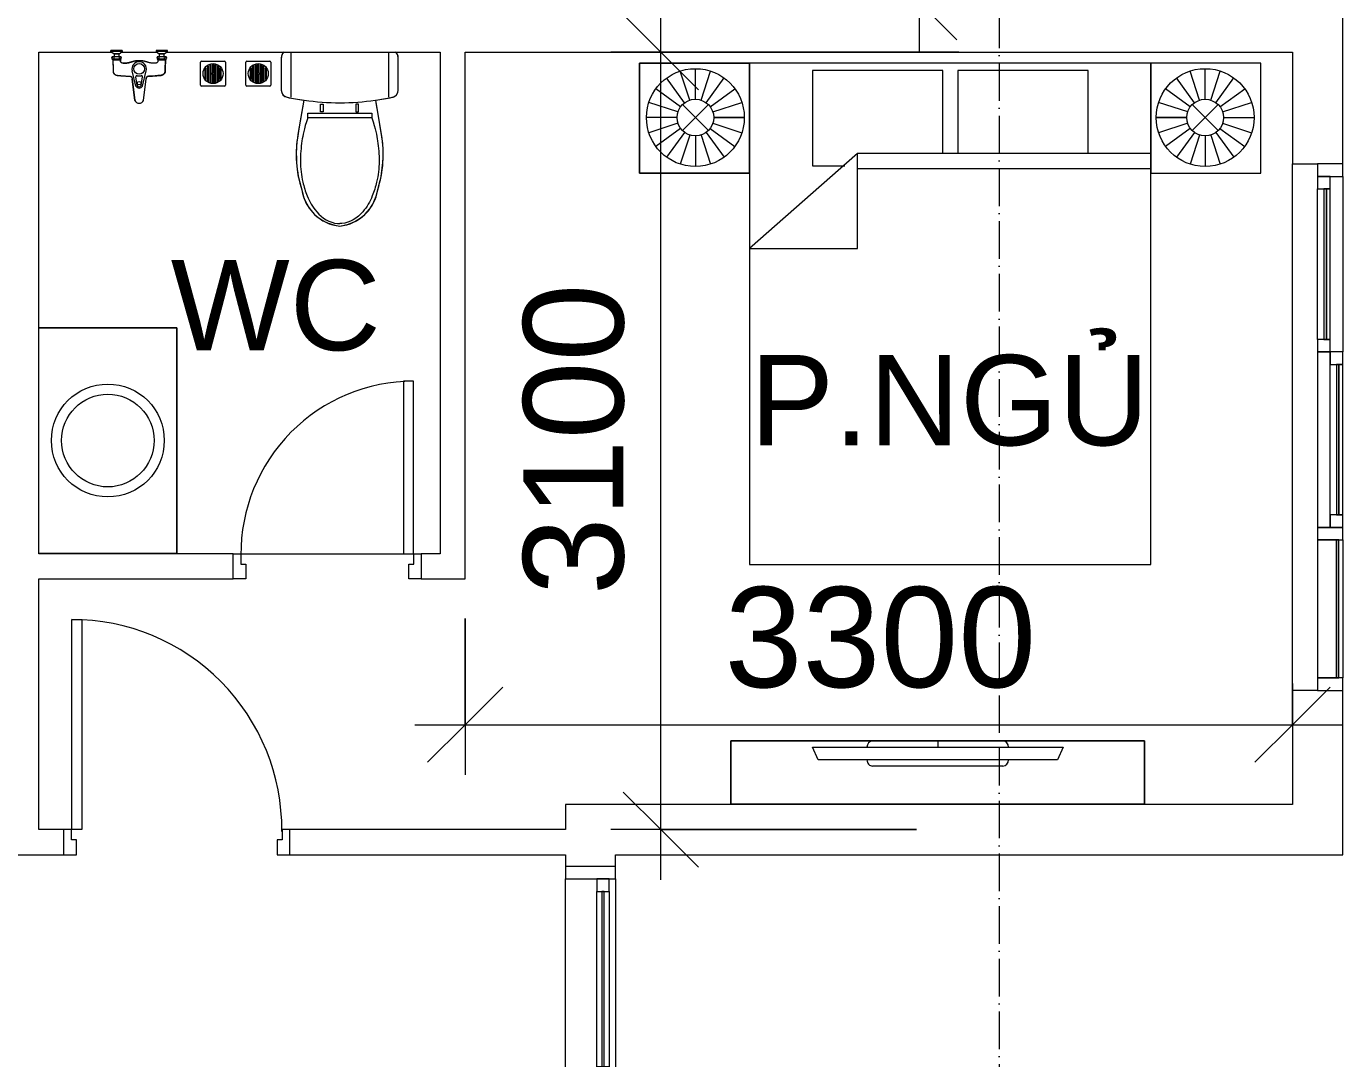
# Model space of a CAD drawing. Header units: millimetres. Extents: x -20144 to 122974, y -38328 to 48263.
# Drawn here: x 112621 to 117871, y 11686 to 15803 of the extents above; entities that cross this region are included whole.
import ezdxf

# ---------------------------------------------------------------- set-up
doc = ezdxf.new("R2010")
doc.units = ezdxf.units.MM
doc.linetypes.add('Grid Line', pattern=[4.2, 3, -0.6, 0, -0.6])
for name, color, linetype, lineweight in [('CHU', 181, 'Continuous', 5), ('CUA', 31, 'Continuous', 9), ('DIM', 1, 'Continuous', 5), ('DIM-200', 1, 'Continuous', 5), ('NET-CAT', 3, 'Continuous', 15), ('NET-THAY', 2, 'Continuous', 9), ('THIET BI', 44, 'Continuous', 5), ('THIET-BI', 44, 'Continuous', 5), ('TRUC', 225, 'Continuous', 5)]:
    doc.layers.add(name, color=color, linetype=linetype, lineweight=lineweight)
doc.styles.add('Arial_3', font='arial_0.ttf', dxfattribs={"height": 400})
doc.styles.add('Arial_4', font='arial_0.ttf', dxfattribs={"height": 360})
doc.dimstyles.new('Diagonal_-_2mm_Arial', dxfattribs={"dimscale": 304.8, "dimtxt": 408.10376, "dimasz": 0.984252, "dimexe": 0.656168, "dimexo": 4.593176, "dimgap": 0.098425, "dimtad": 1, "dimdec": 0, "dimzin": 0, "dimdsep": 46, "dimtxsty": 'Arial_3', "dimblk1": 'OBLIQUE', "dimblk2": 'OBLIQUE', "dimsah": 1, "dimcen": 0.09, "dimdle": 0.656168, "dimazin": 0, "dimtfac": 1, "dimtdec": 4, "dimtix": 1, "dimtmove": 0, "dimatfit": 3, "dimfxl": 0, "dimtvp": 1, "dimtolj": 1, "dimtzin": 0, "dimlwd": 9, "dimlwe": 9, "dimarcsym": 0})

# ---------------------------------------------------------------- blocks, each defined once
blk = doc.blocks.new('CUA PHONG NGU - Type 1-1365721-MẶT BẰNG TẦNG 23')
at = {"layer": 'CUA'}
for p, q in [((-317.5, 890.3), (-277.5, 890.3)), ((-317.5, 52.3), (-317.5, 890.3)), ((-277.5, 890.3), (-277.5, 52.3)), ((-277.5, 52.3), (-317.5, 52.3))]:
    blk.add_line(p, q, dxfattribs=at)
at = {"layer": 'CUA', "lineweight": 5}
for p, q in [((-318.5, 52.3), (-348.5, 52.3)), ((-318.5, 11.3), (-318.5, 52.3)), ((-298.5, 11.3), (-318.5, 11.3)), ((-298.5, -47.7), (-298.5, 11.3)), ((521.5, 11.3), (501.5, 11.3)), ((501.5, 11.3), (501.5, -47.7)), ((551.5, 52.3), (521.5, 52.3)), ((521.5, 52.3), (521.5, 11.3)), ((-348.5, -47.7), (-298.5, -47.7)), ((501.5, -47.7), (551.5, -47.7))]:
    blk.add_line(p, q, dxfattribs=at)
blk.add_arc((-317.5, 52.3), 838, 359.5, 90, dxfattribs=at)
blk = doc.blocks.new('CUA WC - Type 1-1365100-MẶT BẰNG TẦNG 23')
at = {"layer": 'CUA', "lineweight": 5}
for p, q in [((-273.5, 47.7), (-223.5, 47.7)), ((-223.5, 47.7), (-223.5, -11.3)), ((426.5, 47.7), (476.5, 47.7)), ((426.5, -11.3), (426.5, 47.7)), ((-243.5, -52.3), (-273.5, -52.3)), ((-243.5, -11.3), (-243.5, -52.3)), ((-223.5, -11.3), (-243.5, -11.3)), ((446.5, -11.3), (426.5, -11.3)), ((446.5, -52.3), (446.5, -11.3)), ((476.5, -52.3), (446.5, -52.3))]:
    blk.add_line(p, q, dxfattribs=at)
at = {"layer": 'CUA'}
for p, q in [((-202.5, -52.3), (-242.5, -52.3)), ((-242.5, -52.3), (-242.5, -740.3)), ((-202.5, -740.3), (-202.5, -52.3)), ((-242.5, -740.3), (-202.5, -740.3))]:
    blk.add_line(p, q, dxfattribs=at)
at = {"layer": 'CUA', "lineweight": 5}
blk.add_arc((-242.5, -52.3), 688, 270, 0.5, dxfattribs=at)
blk = doc.blocks.new('X-PHONG NGU 2 - X-PHONG NGU 2_Recovery_-1759957-MẶT BẰNG TẦNG 23')
at = {"layer": 'CUA'}
for p, q in [((-1000, 0), (-1050, 0)), ((-1050, 0), (-1050, -100)), ((-450, 0), (-1000, 0)), ((-1000, 0), (-1000, -75)), ((-1000, -100), (-1000, 0)), ((-450, -75), (-450, 0)), ((-400, 0), (-450, 0)), ((-450, 0), (-450, -100)), ((300, 0), (-400, 0)), ((-400, 0), (-400, -50)), ((-400, -100), (-400, 0)), ((300, -50), (300, 0)), ((350, 0), (300, 0)), ((300, 0), (300, -50)), ((350, -50), (350, 0)), ((350, 0), (950, 0)), ((1000, 0), (950, 0)), ((950, 0), (950, -50)), ((1050, 0), (1000, 0)), ((1000, 0), (1000, -100)), ((1000, -50), (1000, 0)), ((1050, -100), (1050, 0)), ((-400, -50), (300, -50)), ((-350, -50), (-400, -50)), ((-400, -50), (-400, -100)), ((-350, -100), (-350, -50)), ((300, -50), (250, -50)), ((250, -50), (250, -100)), ((300, -50), (350, -50)), ((300, -100), (300, -50)), ((950, -25), (350, -25)), ((350, -25), (350, -35)), ((350, -35), (950, -35)), ((950, -35), (350, -35)), ((350, -35), (350, -50)), ((350, -50), (950, -50)), ((950, -35), (950, -25)), ((950, -50), (950, -35)), ((950, -50), (1000, -50)), ((-1050, -100), (-1000, -100)), ((-450, -75), (-1000, -75)), ((-1000, -75), (-1000, -85)), ((-1000, -75), (-450, -75)), ((-1000, -85), (-450, -85)), ((-450, -100), (-1000, -100)), ((-450, -85), (-450, -75)), ((-450, -100), (-400, -100)), ((-400, -100), (-350, -100)), ((250, -75), (-350, -75)), ((-350, -75), (-350, -85)), ((-350, -85), (250, -85)), ((250, -85), (-350, -85)), ((-350, -85), (-350, -100)), ((-350, -100), (250, -100)), ((250, -85), (250, -75)), ((250, -100), (250, -85)), ((250, -100), (300, -100)), ((1000, -100), (300, -100)), ((1000, -100), (1050, -100))]:
    blk.add_line(p, q, dxfattribs=at)
blk = doc.blocks.new('X-XI2 - X-XI-V120-MẶT BẰNG TẦNG 23')
at = {"layer": 'THIET-BI'}
for p, q in [((-230.6, -16.8), (-233.2, -33.2)), ((-233.2, -29), (-233.2, -157.9)), ((-233.2, -29), (-233.2, -157.9)), ((-233.2, -33.2), (-233.2, -45)), ((-233.2, -45), (-233.2, -157.9)), ((-227.9, -12.2), (-230.6, -16.8)), ((-222.7, -6.8), (-227.9, -12.2)), ((-194.6, -6.8), (-194.6, -185.7)), ((194.6, -6.8), (194.6, -186.1)), ((227.7, -12), (224.8, -8.5)), ((231.6, -19.3), (227.7, -12)), ((233.2, -29), (231.6, -19.3)), ((233.2, -157.9), (233.2, -29)), ((233.2, -157.9), (233.2, -29)), ((233.2, -157.9), (233.2, -29)), ((-233.2, -157.9), (-232.9, -162.1)), ((-232.9, -162.1), (-231, -169.1)), ((-231, -169.1), (-228, -174.5)), ((-228, -174.5), (-224.2, -178.9)), ((-224.2, -178.9), (-216.9, -183.9)), ((-216.9, -183.9), (-209.4, -186.4)), ((-209.4, -186.4), (-202.4, -187.7)), ((-202.4, -187.7), (-192, -189.7)), ((-192, -189.7), (-184.2, -191.1)), ((-184.2, -191.1), (-168, -193.8)), ((-168, -193.8), (-149.9, -196.6)), ((-143.8, -197.5), (-166.7, -335.2)), ((-143.8, -197.5), (-166.7, -335.2)), ((-149.9, -196.6), (-143.8, -197.5)), ((-143.8, -197.5), (-147.8, -221.1)), ((143.8, -197.5), (212.9, -185.5)), ((166.7, -335.2), (143.8, -197.5)), ((166.7, -335.2), (143.8, -197.5)), ((146.9, -216.1), (143.8, -197.5)), ((212.9, -185.5), (220.8, -181.7)), ((220.8, -181.7), (226.5, -176.5)), ((226.5, -176.5), (231.9, -166.7)), ((231.9, -166.7), (233.2, -157.9)), ((-147.8, -221.1), (-155.3, -266.3)), ((-127.7, -249.9), (127.7, -249.9)), ((-127.7, -267.8), (-127.7, -249.9)), ((-76.6, -213.5), (-66.1, -213.5)), ((-76.6, -245), (-76.6, -213.5)), ((-66.1, -245), (-76.6, -245)), ((-66.1, -213.5), (-66.1, -245)), ((64, -213.5), (64, -245)), ((74.4, -213.5), (64, -213.5)), ((64, -245), (74.4, -245)), ((74.4, -245), (74.4, -213.5)), ((127.7, -249.9), (127.7, -267.8)), ((151.8, -245.3), (146.9, -216.1)), ((157.2, -277.8), (151.8, -245.3)), ((-161.5, -303.8), (-164.6, -322)), ((-157.7, -280.9), (-161.5, -303.8)), ((-155.3, -266.3), (-157.7, -280.9)), ((-8.6, -267.8), (-127.7, -267.8)), ((127.7, -267.8), (-8.6, -267.8)), ((161.7, -304.9), (157.2, -277.8)), ((166.7, -335.2), (161.7, -304.9)), ((-171, -365.1), (-172.5, -383)), ((-168.9, -349), (-171, -365.1)), ((-164.6, -322), (-168.9, -349)), ((171.6, -371), (166.7, -335.2)), ((-172.5, -383), (-173.5, -402.2)), ((-173.5, -402.2), (-173.1, -436.1)), ((173.2, -395.8), (171.6, -371)), ((173.5, -426.5), (173.2, -395.8)), ((-173.1, -436.1), (-172.5, -446.5)), ((-172.5, -446.5), (-169.6, -474.8)), ((165.2, -502.3), (172.5, -446.5)), ((172.5, -446.5), (173.5, -426.5)), ((-169.6, -474.8), (-166.5, -495.3)), ((-166.5, -495.3), (-161.1, -520.9)), ((-161.1, -520.9), (-151.4, -555.9)), ((155.1, -543.7), (161.7, -518.5)), ((161.7, -518.5), (165.2, -502.3)), ((-151.4, -555.9), (-143.5, -587)), ((145.5, -581), (151.4, -555.9)), ((151.4, -555.9), (155.1, -543.7)), ((-143.5, -587), (-131.8, -612.8)), ((-131.8, -612.8), (-121.7, -628.9)), ((-121.7, -628.9), (-100.2, -653.8)), ((114.1, -638.9), (131.6, -613.2)), ((131.6, -613.2), (145.5, -581)), ((-100.2, -653.8), (-87.5, -664.8)), ((-87.5, -664.8), (-69.9, -676.9)), ((-69.9, -676.9), (-49.6, -687.2)), ((34.6, -692.9), (60.8, -681.9)), ((60.8, -681.9), (86, -665.9)), ((86, -665.9), (100.2, -653.8)), ((100.2, -653.8), (114.1, -638.9)), ((-49.6, -687.2), (-19.9, -696.9)), ((-19.9, -696.9), (0, -700.2)), ((0, -700.2), (34.6, -692.9))]:
    blk.add_line(p, q, dxfattribs=at)
for centre, radius, start, end in [((-204.3, -29), 29, 126.2171, 180), ((-204.3, -29), 29, 135, 180), ((204.3, -29), 29, 0, 53.7829), ((204.3, -29), 29, 360, 45), ((-204.3, -157.9), 29, 180, 259.8599), ((-204.3, -157.9), 29, 180, 259.8599), ((18.1, 960), 1168.8, 258.7762, 262.0348), ((18.1, 960), 1168.8, 258.7762, 262.0348), ((18.1, 960), 1168.8, 262.1447, 269.1633), ((-16, 957.7), 1166.4, 270.8375, 277.7683), ((-18.1, 960), 1168.8, 277.9652, 281.2238), ((-18.1, 960), 1168.8, 277.9652, 281.2238), ((204.3, -157.9), 29, 280.1401, 360), ((204.3, -157.9), 29, 280.1401, 0), ((287.1, -414.4), 460.7, 170.0941, 197.8856), ((287.1, -414.4), 460.7, 170.0941, 197.8856), ((-287.1, -414.4), 460.7, 342.1144, 9.9059), ((-287.1, -414.4), 460.7, 342.1144, 9.9059), ((18.2, -529.6), 171.6, 188.8267, 263.9098), ((18.2, -529.6), 171.6, 188.8267, 263.9098), ((-18.2, -529.6), 171.6, 276.0902, 351.1733), ((-18.2, -529.6), 171.6, 276.0902, 351.1733)]:
    blk.add_arc(centre, radius, start, end, dxfattribs=at)
for points in [[(-127.7, -267.8), (-143.4, -315.6), (-152.2, -364.8), (-160.3, -442.2), (-151, -516.8), (-129.6, -585.3), (-93.5, -652), (-37.5, -689.3), (-2.9, -689.4), (0, -689.4)], [(127.7, -267.8), (143.4, -315.6), (152.2, -364.8), (160.3, -442.2), (151, -516.8), (129.6, -585.3), (93.5, -652), (37.5, -689.3), (2.9, -689.4), (0, -689.4)]]:
    blk.add_open_spline(points, degree=3, knots=[12.724379, 12.724379, 12.724379, 12.724379, 75.096459, 151.912755, 228.70098, 282.501534, 351.034079, 439.49288, 447.51098, 447.51098, 447.51098, 447.51098], dxfattribs=at)
blk = doc.blocks.new('X-LA - X-LA-1424922-MẶT BẰNG TẦNG 23')
at = {"layer": 'THIET-BI'}
for p, q in [((-450, 0), (-450, -550)), ((-450, -550), (-450, 0)), ((450, -550), (450, 0)), ((450, 0), (450, -550)), ((-450, -550), (450, -550)), ((450, -550), (-450, -550))]:
    blk.add_line(p, q, dxfattribs=at)
for radius in [225, 185]:
    blk.add_circle((0, -275), radius, dxfattribs=at)
blk = doc.blocks.new('X-SEN1 - X-SEN-1404906-MẶT BẰNG TẦNG 23')
at = {"layer": 'THIET-BI'}
for p, q in [((-67.5, 0), (-112.5, 0)), ((-112.5, 0), (-112.5, -3.8)), ((-112.5, 0), (-67.5, 0)), ((-112.5, -3.8), (-112.5, 0)), ((-67.5, -3.8), (-67.5, 0)), ((-67.5, 0), (-67.5, -3.8)), ((112.5, 0), (67.5, 0)), ((67.5, 0), (67.5, -3.8)), ((67.5, 0), (67.5, -3.8)), ((112.5, 0), (67.5, 0)), ((112.5, -3.8), (112.5, 0)), ((112.5, -3.8), (112.5, 0)), ((-112.5, -3.8), (-99.9, -12.6)), ((-67.5, -3.8), (-112.5, -3.8)), ((-112.5, -3.8), (-99.9, -12.6)), ((-99.9, -25.3), (-107.2, -25.3)), ((-72.8, -25.3), (-107.2, -25.3)), ((-107.2, -34.3), (-105.1, -34.3)), ((-107.2, -34.3), (-72.8, -34.3)), ((-105.1, -34.3), (-105.1, -37.2)), ((-105.1, -34.3), (-105.1, -37.2)), ((-74.9, -34.3), (-105.1, -34.3)), ((-105.1, -37.2), (-74.9, -37.2)), ((-99.9, -12.6), (-99.9, -25.3)), ((-99.9, -12.6), (-80.1, -12.6)), ((-80.1, -12.6), (-99.9, -12.6)), ((-99.9, -12.6), (-99.9, -25.3)), ((-80.1, -12.6), (-67.5, -3.8)), ((-80.1, -12.6), (-67.5, -3.8)), ((-80.1, -25.3), (-80.1, -12.6)), ((-80.1, -25.3), (-80.1, -12.6)), ((-72.8, -25.3), (-80.1, -25.3)), ((-74.9, -37.2), (-74.9, -34.3)), ((-74.9, -34.3), (-72.8, -34.3)), ((-74.9, -37.2), (-74.9, -34.3)), ((67.5, -3.8), (80.1, -12.6)), ((112.5, -3.8), (67.5, -3.8)), ((67.5, -3.8), (80.1, -12.6)), ((80.1, -25.3), (72.8, -25.3)), ((107.2, -25.3), (72.8, -25.3)), ((72.8, -34.3), (74.9, -34.3)), ((72.8, -34.3), (107.2, -34.3)), ((74.9, -34.3), (74.9, -37.2)), ((74.9, -34.3), (74.9, -37.2)), ((105.1, -34.3), (74.9, -34.3)), ((74.9, -37.2), (105.1, -37.2)), ((80.1, -12.6), (80.1, -25.3)), ((99.9, -12.6), (80.1, -12.6)), ((80.1, -12.6), (99.9, -12.6)), ((99.9, -12.6), (80.1, -12.6)), ((80.1, -12.6), (80.1, -25.3)), ((99.9, -12.6), (112.5, -3.8)), ((99.9, -12.6), (112.5, -3.8)), ((99.9, -25.3), (99.9, -12.6)), ((99.9, -25.3), (99.9, -12.6)), ((107.2, -25.3), (99.9, -25.3)), ((105.1, -37.2), (105.1, -34.3)), ((105.1, -34.3), (107.2, -34.3)), ((105.1, -37.2), (105.1, -34.3)), ((-12.9, -141.7), (-27.6, -80.8)), ((12.9, -141.7), (27.6, -80.8)), ((-27.3, -113.1), (-17.5, -199.2)), ((-17.5, -199.2), (-27.3, -113.1)), ((-7.7, -139.6), (-13.8, -105.5)), ((7.7, -139.6), (13.8, -105.5)), ((17.5, -199.2), (27.3, -113.1)), ((17.5, -199.2), (27.3, -113.1))]:
    blk.add_line(p, q, dxfattribs=at)
for centre, radius in [((0, -73.2), 21.5), ((0, -130.1), 7.2)]:
    blk.add_circle(centre, radius, dxfattribs=at)
for centre, radius, start, end in [((-102.9, -29.8), 6.9, 148.0246, 211.9754), ((-102.9, -29.8), 6.9, 148.0246, 211.9754), ((-107.2, -27.1), 1.8, 90, 148.0246), ((-107.2, -27.1), 1.8, 90, 148.0246), ((-107.2, -32.5), 1.8, 211.9754, 270), ((-107.2, -32.5), 1.8, 211.9754, 270), ((-112.5, -29.8), 6.9, 319.2845, 40.7155), ((-94.4, -29.8), 6.9, 139.2845, 220.7155), ((-85.4, -29.8), 6.9, 319.2845, 40.7155), ((-67.5, -29.8), 6.9, 139.2845, 220.7155), ((-72.8, -27.1), 1.8, 31.9754, 90), ((-72.8, -27.1), 1.8, 31.9754, 90), ((-72.8, -32.5), 1.8, 270, 328.0246), ((-72.8, -32.5), 1.8, 270, 328.0246), ((-77.1, -29.8), 6.9, 328.0246, 31.9754), ((-77.1, -29.8), 6.9, 328.0246, 31.9754), ((-0.4, -73.2), 28.3, 89.2517, 195.6693), ((0.4, -73.2), 28.3, 344.3307, 90.7483), ((77.1, -29.8), 6.9, 148.0246, 211.9754), ((77.1, -29.8), 6.9, 148.0246, 211.9754), ((72.8, -27.1), 1.8, 90, 148.0246), ((72.8, -27.1), 1.8, 90, 148.0246), ((72.8, -32.5), 1.8, 211.9754, 270), ((72.8, -32.5), 1.8, 211.9754, 270), ((67.5, -29.8), 6.9, 319.2845, 40.7155), ((85.6, -29.8), 6.9, 139.2845, 220.7155), ((94.6, -29.8), 6.9, 319.2845, 40.7155), ((112.5, -29.8), 6.9, 139.2845, 220.7155), ((107.2, -27.1), 1.8, 31.9754, 90), ((107.2, -27.1), 1.8, 31.9754, 90), ((107.2, -32.5), 1.8, 270, 328.0246), ((107.2, -32.5), 1.8, 270, 328.0246), ((102.9, -29.8), 6.9, 328.0246, 31.9754), ((102.9, -29.8), 6.9, 328.0246, 31.9754), ((-9.4, -104.7), 4.5, 74.0703, 190.1556), ((-0.4, -73.2), 28.3, 254.0703, 270.7483), ((0.4, -73.2), 28.3, 269.2517, 285.9297), ((9.4, -104.7), 4.5, 349.8444, 105.9297), ((0, -134.7), 14.7, 208.4144, 331.5856), ((0, -136.6), 8.24, 201.1294, 338.8706), ((0, -191), 19.3, 205.0481, 334.9519), ((0, -191), 19.3, 205.0481, 334.9519)]:
    blk.add_arc(centre, radius, start, end, dxfattribs=at)
for points, knots in [([(-105.1, -37.2), (-105.1, -39.1), (-104.9, -42.9), (-104.7, -48.5), (-104.5, -54.2), (-104.2, -61.7), (-103.9, -68.4), (-103.8, -73.6), (-103.7, -75.5), (-103.7, -76.7), (-103.6, -77.6), (-103.6, -78.6), (-103.6, -79.8), (-103.6, -81), (-103.5, -81.8), (-103.5, -82.3), (-103.5, -82.6), (-103.4, -83), (-103.4, -83.5), (-103.3, -84.3), (-103.2, -85.5), (-103.1, -86.6), (-102.8, -87.6), (-102.6, -88.2), (-102.3, -88.9), (-101.9, -89.7), (-101.3, -90.8), (-100.6, -91.7), (-100, -92.5), (-99, -93.6), (-97.8, -94.7), (-96.2, -95.8), (-95, -96.6), (-93.7, -97.2), (-92.4, -97.7), (-91.2, -98.1), (-90.3, -98.4), (-89.6, -98.5), (-88.9, -98.7), (-88, -98.8), (-86.8, -99), (-85.6, -99.1), (-84.7, -99.1), (-84, -99.2), (-83.3, -99.3), (-82.3, -99.4), (-81.2, -99.5), (-79.7, -99.6), (-77.9, -99.8), (-75.5, -100), (-72.8, -100.2), (-70, -100.5), (-66.3, -100.8), (-61.6, -101.2), (-56, -101.5), (-51.7, -101.8), (-48.8, -101.9), (-47.3, -101.9), (-46.1, -101.9), (-45.1, -102), (-44.4, -102), (-43.6, -102), (-42.6, -102), (-41.4, -102), (-40.1, -102), (-39.3, -102.1), (-38.8, -102.1), (-38.5, -102.2), (-38.1, -102.2), (-37.6, -102.3), (-36.8, -102.4), (-35.6, -102.6), (-34.3, -103), (-33.2, -103.5), (-32.5, -104), (-31.7, -104.6), (-30.5, -105.7), (-29, -107.6), (-27.9, -110.1), (-27.4, -112), (-27.3, -113.1)], [0, 0, 0, 0, 0.041667, 0.083333, 0.125, 0.166667, 0.25, 0.270833, 0.28125, 0.291667, 0.296875, 0.302083, 0.3125, 0.322917, 0.328125, 0.330729, 0.333333, 0.335938, 0.338542, 0.34375, 0.354167, 0.364583, 0.369792, 0.375, 0.380208, 0.385417, 0.395833, 0.40625, 0.411458, 0.416667, 0.4375, 0.447917, 0.458333, 0.46875, 0.479167, 0.489583, 0.494792, 0.5, 0.505208, 0.510417, 0.520833, 0.53125, 0.536458, 0.541667, 0.546875, 0.552083, 0.5625, 0.572917, 0.583333, 0.604167, 0.625, 0.645833, 0.666667, 0.708333, 0.75, 0.791667, 0.802083, 0.8125, 0.822917, 0.828125, 0.833333, 0.838542, 0.84375, 0.854167, 0.864583, 0.869792, 0.872396, 0.875, 0.877604, 0.880208, 0.885417, 0.895833, 0.90625, 0.916667, 0.921875, 0.927083, 0.9375, 0.958333, 0.979167, 1, 1, 1, 1]), ([(-105.1, -37.2), (-104.5, -52.3), (-103.9, -68.7), (-103.3, -87.5), (-99.6, -93.9), (-92.4, -98.5), (-72.6, -100.1), (-54, -102.2), (-33.9, -102), (-28.7, -107.4), (-27.8, -111), (-27.3, -113.1)], [0, 0, 0, 0, 45.441328, 49.333631, 56.110562, 66.562664, 73.682324, 114.966912, 125.570438, 129.900151, 136.284558, 136.284558, 136.284558, 136.284558]), ([(0, -41), (-2, -40.9), (-5.6, -40.9), (-10.3, -41.2), (-14.4, -41.6), (-18, -42.2), (-21.2, -42.9), (-24.2, -43.7), (-27.1, -44.6), (-30, -45.4), (-32.9, -46.3), (-35.8, -47.2), (-38.8, -47.9), (-41.8, -48.6), (-45.1, -49.2), (-48.4, -49.8), (-51.8, -50.2), (-54.8, -50.5), (-56.9, -50.7), (-58.1, -50.8), (-59, -50.9), (-59.9, -51), (-60.8, -51), (-61.7, -51), (-62.4, -51), (-63, -51), (-63.6, -51), (-64.4, -50.9), (-65.1, -50.8), (-65.7, -50.7), (-66.1, -50.6), (-66.5, -50.5), (-67.1, -50.4), (-68.1, -50.1), (-69.1, -49.6), (-70.1, -49), (-71.1, -48.3), (-72, -47.4), (-72.8, -46.6), (-73.3, -45.8), (-73.8, -45.1), (-74.1, -44.3), (-74.4, -43.5), (-74.6, -42.6), (-74.7, -41.9), (-74.8, -41.3), (-74.8, -40.9), (-74.9, -40.4), (-74.9, -39.8), (-74.9, -38.8), (-74.9, -37.9), (-74.9, -37.2)], [0, 0, 0, 0, 0.041667, 0.083333, 0.125, 0.166667, 0.208333, 0.25, 0.291667, 0.333333, 0.375, 0.416667, 0.458333, 0.5, 0.541667, 0.583333, 0.625, 0.666667, 0.6875, 0.697917, 0.708333, 0.71875, 0.729167, 0.739583, 0.75, 0.755208, 0.760417, 0.770833, 0.78125, 0.786458, 0.791667, 0.796875, 0.802083, 0.8125, 0.833333, 0.84375, 0.854167, 0.875, 0.885417, 0.895833, 0.90625, 0.916667, 0.927083, 0.9375, 0.947917, 0.953125, 0.958333, 0.963542, 0.96875, 0.979167, 1, 1, 1, 1]), ([(-74.9, -37.2), (-74.9, -39.9), (-75, -44.9), (-67.9, -51.6), (-55.3, -50.7), (-39.4, -48.7), (-24.4, -43.4), (-11.8, -40.7), (0, -41)], [0, 0, 0, 0, 8.475038, 15.961674, 29.255673, 47.963091, 70.422589, 93.837243, 93.837243, 93.837243, 93.837243]), ([(74.9, -37.2), (74.9, -37.9), (74.9, -38.8), (74.9, -39.8), (74.9, -40.4), (74.8, -40.9), (74.8, -41.3), (74.7, -41.9), (74.6, -42.6), (74.4, -43.3), (74.3, -43.9), (74.1, -44.4), (73.8, -45.1), (73.3, -45.8), (72.8, -46.6), (72, -47.4), (71.1, -48.3), (70.1, -49), (69.1, -49.6), (68.1, -50.1), (67.1, -50.4), (66.5, -50.5), (66.1, -50.6), (65.7, -50.7), (65.1, -50.8), (64.4, -50.9), (63.5, -51), (62.7, -51), (62.1, -51), (61.5, -51), (60.8, -51), (59.9, -51), (59, -50.9), (58.1, -50.8), (56.9, -50.7), (54.8, -50.5), (51.8, -50.2), (47.2, -49.6), (41.8, -48.7), (36.8, -47.4), (32.9, -46.3), (30, -45.4), (27.1, -44.6), (24.2, -43.7), (21.2, -42.9), (18, -42.2), (14.4, -41.6), (10.3, -41.2), (5.6, -40.9), (2, -40.9), (0, -41)], [0, 0, 0, 0, 0.020833, 0.03125, 0.036458, 0.041667, 0.046875, 0.052083, 0.0625, 0.072917, 0.078125, 0.083333, 0.09375, 0.104167, 0.114583, 0.125, 0.145833, 0.15625, 0.166667, 0.1875, 0.197917, 0.203125, 0.208333, 0.213542, 0.21875, 0.229167, 0.239583, 0.25, 0.255208, 0.260417, 0.270833, 0.28125, 0.291667, 0.302083, 0.3125, 0.333333, 0.375, 0.416667, 0.5, 0.583333, 0.625, 0.666667, 0.708333, 0.75, 0.791667, 0.833333, 0.875, 0.916667, 0.958333, 1, 1, 1, 1]), ([(74.9, -37.2), (74.9, -39.9), (75, -44.9), (67.9, -51.6), (55.3, -50.7), (39.4, -48.7), (24.4, -43.4), (11.8, -40.7), (0, -41)], [0, 0, 0, 0, 8.475038, 15.961674, 29.255673, 47.963091, 70.422589, 93.837243, 93.837243, 93.837243, 93.837243]), ([(27.3, -113.1), (27.4, -112), (27.9, -110.1), (29, -107.6), (30.5, -105.7), (31.7, -104.6), (32.5, -104), (33.2, -103.5), (34.3, -103), (35.6, -102.6), (36.8, -102.4), (37.6, -102.3), (38.1, -102.2), (38.5, -102.2), (38.8, -102.1), (39.3, -102.1), (40.1, -102), (41.4, -102), (42.6, -102), (43.6, -102), (44.4, -102), (45.1, -102), (46.1, -101.9), (47.3, -101.9), (48.8, -101.9), (51.7, -101.8), (57.9, -101.4), (65.3, -100.9), (72.8, -100.2), (76.9, -99.8), (79.7, -99.6), (81.2, -99.5), (82.3, -99.4), (83.3, -99.3), (84, -99.2), (84.7, -99.1), (85.6, -99.1), (86.8, -99), (88, -98.8), (88.9, -98.7), (89.6, -98.5), (90.3, -98.4), (91.2, -98.1), (92.4, -97.7), (93.7, -97.2), (95, -96.6), (96.2, -95.8), (97.8, -94.7), (99.2, -93.4), (100.4, -91.9), (101.3, -90.8), (101.9, -89.7), (102.3, -88.9), (102.6, -88.2), (102.8, -87.6), (103.1, -86.6), (103.2, -85.5), (103.3, -84.3), (103.4, -83.5), (103.4, -83), (103.5, -82.6), (103.5, -82.3), (103.5, -81.8), (103.6, -81), (103.6, -79.8), (103.6, -78.6), (103.6, -77.6), (103.7, -76.7), (103.7, -75.5), (103.8, -73.6), (103.9, -70.3), (104.1, -65.5), (104.5, -54.2), (104.8, -44.8), (105.1, -37.2)], [0, 0, 0, 0, 0.020833, 0.041667, 0.0625, 0.072917, 0.078125, 0.083333, 0.09375, 0.104167, 0.114583, 0.119792, 0.122396, 0.125, 0.127604, 0.130208, 0.135417, 0.145833, 0.15625, 0.161458, 0.166667, 0.171875, 0.177083, 0.1875, 0.197917, 0.208333, 0.25, 0.333333, 0.375, 0.416667, 0.427083, 0.4375, 0.447917, 0.453125, 0.458333, 0.463542, 0.46875, 0.479167, 0.489583, 0.494792, 0.5, 0.505208, 0.510417, 0.520833, 0.53125, 0.541667, 0.552083, 0.5625, 0.583333, 0.59375, 0.604167, 0.614583, 0.619792, 0.625, 0.630208, 0.635417, 0.645833, 0.65625, 0.661458, 0.664062, 0.666667, 0.669271, 0.671875, 0.677083, 0.6875, 0.697917, 0.703125, 0.708333, 0.71875, 0.729167, 0.75, 0.791667, 0.833333, 1, 1, 1, 1]), ([(105.1, -37.2), (104.5, -52.3), (103.9, -68.7), (103.3, -87.5), (99.6, -93.9), (92.4, -98.5), (72.6, -100.1), (54, -102.2), (33.9, -102), (28.7, -107.4), (27.8, -111), (27.3, -113.1)], [0, 0, 0, 0, 45.441328, 49.333631, 56.110562, 66.562664, 73.682324, 114.966912, 125.570438, 129.900151, 136.284558, 136.284558, 136.284558, 136.284558])]:
    blk.add_open_spline(points, degree=3, knots=knots, dxfattribs=at)
blk = doc.blocks.new('X-TV - X-TV-1732799-MẶT BẰNG TẦNG 23')
at = {"layer": 'THIET BI'}
for p, q in [((1649.9, 250), (0, 250)), ((0, 250), (0, 0)), ((0, 250), (1649.9, 250)), ((0, 0), (0, 250)), ((325, 225), (1325, 225)), ((347.5, 175), (325, 225)), ((565, 250), (1085, 250)), ((825, 250), (825, 225)), ((1325, 225), (1302.5, 175)), ((1649.9, 0), (1649.9, 250)), ((1649.9, 250), (1649.9, 0)), ((1302.5, 175), (347.5, 175)), ((1085, 150), (565, 150)), ((0, 0), (1649.9, 0))]:
    blk.add_line(p, q, dxfattribs=at)
for centre, start_param, end_param in [((565, 225), 0, 1.570796), ((1085, 225), 4.712389, 6.283185), ((565, 175), 1.570796, 3.141593), ((1085, 175), 3.141593, 4.712389)]:
    blk.add_ellipse(centre, major_axis=(0, 25), ratio=0.9, start_param=start_param, end_param=end_param, dxfattribs=at)
blk = doc.blocks.new('X-PHONG NGU 5 - X-PHONG NGU 900-1424748-MẶT BẰNG TẦNG 23')
at = {"layer": 'CUA'}
for p, q in [((-400, 100), (-450, 100)), ((-450, 100), (-450, -100)), ((-400, -100), (-400, 100)), ((-400, 100), (400, 100)), ((450, 100), (400, 100)), ((400, 100), (400, -100)), ((450, -100), (450, 100)), ((-350, -25), (-400, -25)), ((-400, -25), (-400, -75)), ((-350, -75), (-350, -25)), ((-350, -25), (350, -25)), ((350, -45), (-350, -45)), ((-350, -45), (-350, -55)), ((400, -25), (350, -25)), ((350, -25), (350, -75)), ((350, -55), (350, -45)), ((400, -75), (400, -25)), ((-450, -100), (-400, -100)), ((-400, -75), (-350, -75)), ((400, -100), (-400, -100)), ((-350, -55), (350, -55)), ((350, -75), (-350, -75)), ((350, -75), (400, -75)), ((400, -100), (450, -100))]:
    blk.add_line(p, q, dxfattribs=at)
blk = doc.blocks.new('X-GIUONG1 - X-GIUONG-1305651-MẶT BẰNG TẦNG 23')
at = {"layer": 'THIET BI'}
for p, q in [((-800, 0), (-1239, 0)), ((-1239, 0), (-1239, -439)), ((-1239, 0), (-800, 0)), ((-1239, -439), (-1239, 0)), ((-1039.2, -147.8), (-1076.9, -31.8)), ((-1016.6, -144.2), (-1016.6, -22.2)), ((-993.9, -147.8), (-956.3, -31.8)), ((-800, -439), (-800, 0)), ((800, 0), (-800, 0)), ((-800, 0), (-800, -2000)), ((800, 0), (-800, 0)), ((-800, 0), (-800, -439)), ((-800, 0), (-800, -2000)), ((-550, -30), (-550, -410)), ((-30, -30), (-550, -30)), ((-30, -360), (-30, -30)), ((30, -30), (30, -360)), ((550, -30), (30, -30)), ((550, -360), (550, -30)), ((1239, 0), (800, 0)), ((800, 0), (800, -439)), ((800, -2000), (800, 0)), ((1239, 0), (800, 0)), ((800, 0), (800, -439)), ((800, -2000), (800, 0)), ((993.9, -147.8), (956.3, -31.8)), ((1016.6, -144.2), (1016.6, -22.2)), ((1039.2, -147.8), (1076.9, -31.8)), ((1239, -439), (1239, 0)), ((1239, -439), (1239, 0)), ((-1075.8, -174.4), (-1174.4, -102.7)), ((-1059.6, -158.2), (-1131.2, -59.5)), ((-973.5, -158.2), (-901.9, -59.5)), ((-957.4, -174.4), (-858.7, -102.7)), ((957.4, -174.4), (858.7, -102.7)), ((973.5, -158.2), (901.9, -59.5)), ((1059.6, -158.2), (1131.2, -59.5)), ((1075.8, -174.4), (1174.4, -102.7)), ((-1086.1, -194.8), (-1202.1, -157.1)), ((-947, -194.8), (-831, -157.1)), ((947, -194.8), (831, -157.1)), ((1086.1, -194.8), (1202.1, -157.1)), ((-1068.3, -269.1), (-964.8, -165.6)), ((-1068.3, -165.6), (-964.8, -269.1)), ((1068.3, -269.1), (964.8, -165.6)), ((1068.3, -165.6), (964.8, -269.1)), ((-1089.7, -217.4), (-1211.7, -217.4)), ((-1086.1, -240), (-1202.1, -277.7)), ((-1075.8, -260.4), (-1174.4, -332.1)), ((-957.4, -260.4), (-858.7, -332.1)), ((-947, -240), (-831, -277.7)), ((-943.4, -217.4), (-821.4, -217.4)), ((-821.4, -217.4), (-943.4, -217.4)), ((943.4, -217.4), (821.4, -217.4)), ((821.4, -217.4), (943.4, -217.4)), ((947, -240), (831, -277.7)), ((957.4, -260.4), (858.7, -332.1)), ((1075.8, -260.4), (1174.4, -332.1)), ((1086.1, -240), (1202.1, -277.7)), ((1089.7, -217.4), (1211.7, -217.4)), ((-1059.6, -276.6), (-1131.2, -375.2)), ((-1039.2, -287), (-1076.9, -402.9)), ((-1016.6, -290.5), (-1016.6, -412.5)), ((-993.9, -287), (-956.3, -402.9)), ((-973.5, -276.6), (-901.9, -375.2)), ((973.5, -276.6), (901.9, -375.2)), ((993.9, -287), (956.3, -402.9)), ((1016.6, -290.5), (1016.6, -412.5)), ((1039.2, -287), (1076.9, -402.9)), ((1059.6, -276.6), (1131.2, -375.2)), ((-370, -360), (-800, -740)), ((-370, -740), (-370, -360)), ((800, -360), (-370, -360)), ((-550, -410), (-420, -410)), ((-1239, -439), (-800, -439)), ((-800, -439), (-1239, -439)), ((-370, -420), (800, -420)), ((800, -439), (1239, -439)), ((800, -439), (1239, -439)), ((-800, -740), (-370, -740)), ((-800, -2000), (800, -2000)), ((-800, -2000), (800, -2000))]:
    blk.add_line(p, q, dxfattribs=at)
for centre, radius in [((-1016.6, -217.4), 195.1), ((1016.6, -217.4), 195.1), ((-1016.6, -217.4), 73.2), ((1016.6, -217.4), 73.2)]:
    blk.add_circle(centre, radius, dxfattribs=at)
blk = doc.blocks.new('X-PHEU - X-PHEU-1231512-MẶT BẰNG TẦNG 23')
at = {"layer": 'THIET-BI'}
for p, q in [((25, 29), (25, 121)), ((29, 125), (121, 125)), ((57.5, 43.5), (57.5, 106.5)), ((62.5, 108.8), (62.5, 41.2)), ((67.5, 39.8), (67.5, 110.2)), ((72.5, 110.9), (72.5, 78.1)), ((77.5, 78.1), (77.5, 110.9)), ((82.5, 110.2), (82.5, 39.8)), ((87.5, 41.2), (87.5, 108.8)), ((92.5, 106.5), (92.5, 43.5)), ((125, 121), (125, 29)), ((42.5, 90.5), (42.5, 59.5)), ((47.5, 51.8), (47.5, 98.2)), ((52.5, 103.1), (52.5, 46.9)), ((72.5, 71.9), (72.5, 39.1)), ((77.5, 39.1), (77.5, 71.9)), ((97.5, 46.9), (97.5, 103.1)), ((102.5, 98.2), (102.5, 51.8)), ((107.5, 59.5), (107.5, 90.5)), ((121, 25), (29, 25))]:
    blk.add_line(p, q, dxfattribs=at)
blk.add_circle((75, 75), 40, dxfattribs=at)
for centre, radius, start, end in [((29, 121), 4, 90, 180), ((75, 75), 36, 119.0853, 128.6822), ((75, 75), 36, 102.0247, 110.3175), ((75, 75), 36, 90, 93.9821), ((75, 75), 36, 86.0179, 90), ((75, 75), 36, 69.6825, 77.9753), ((75, 75), 36, 51.3178, 60.9147), ((121, 121), 4, 0, 90), ((75, 75), 36, 139.8082, 154.5256), ((75, 75), 36, 205.4744, 220.1918), ((75, 75), 4, 128.6822, 231.3178), ((75, 75), 4, 308.6822, 51.3178), ((75, 75), 36, 25.4744, 40.1918), ((75, 75), 36, 319.8082, 334.5256), ((29, 29), 4, 180, 270), ((75, 75), 36, 231.3178, 240.9147), ((75, 75), 36, 249.6825, 257.9753), ((75, 75), 36, 266.0179, 270), ((75, 75), 36, 270, 273.9821), ((75, 75), 36, 282.0247, 290.3175), ((75, 75), 36, 299.0853, 308.6822), ((121, 29), 4, 270, 360)]:
    blk.add_arc(centre, radius, start, end, dxfattribs=at)
blk = doc.blocks.new('_Oblique')
at = {"color": 0, "linetype": 'ByBlock', "lineweight": -2}
blk.add_line((-0.5, -0.5), (0.5, 0.5), dxfattribs=at)
blk = doc.blocks.new('DIMBLOCK128-MẶT BẰNG TẦNG 23')
at = {"layer": 'Defpoints', "color": 0, "transparency": 16777216}
for p in [(116183.3, 18949.9), (116370.8, 18949.9), (116370.7, 15899.9)]:
    blk.add_point(p, dxfattribs=at)
at = {"layer": 'DIM', "color": 0, "lineweight": 9, "transparency": 16777216}
for p, q in [((116183.3, 15699.9), (116183.3, 19149.9)), ((114970.8, 18949.9), (115983.3, 18949.9)), ((114970.7, 15899.9), (115983.3, 15899.9))]:
    blk.add_line(p, q, dxfattribs=at)
at = {"layer": 'DIM', "color": 0, "lineweight": 9, "transparency": 16777216, "xscale": 300, "yscale": 300, "zscale": 300}
for p, rotation in [((116183.3, 18949.9), 90), ((116183.3, 15899.9), 270)]:
    blk.add_blockref('_Oblique', p, dxfattribs=dict(at, rotation=rotation))
at = {"layer": 'DIM', "color": 0, "lineweight": 9, "transparency": 16777216, "insert": (115948.9, 17424.9), "char_height": 400, "width": 1476.708, "attachment_point": 5, "rotation": 90, "style": 'Arial_3'}
blk.add_mtext('\\A1;3050', dxfattribs=at)
blk = doc.blocks.new('DIMBLOCK129-MẶT BẰNG TẦNG 23')
at = {"layer": 'DIM-200', "lineweight": 9, "transparency": 16777216}
for p, q in [((114371.5, 13441.2), (114371.5, 12818.4)), ((114371.5, 13018.4), (114371.5, 13441.2)), ((117671.5, 13183), (117671.5, 12818.4)), ((117671.5, 13018.4), (117671.5, 13183)), ((114371.5, 13018.4), (114521.5, 13168.4)), ((117671.5, 13018.4), (117821.5, 13168.4)), ((114171.5, 13018.4), (117871.5, 13018.4)), ((114371.5, 13018.4), (114221.5, 12868.4)), ((117671.5, 13018.4), (117521.5, 12868.4))]:
    blk.add_line(p, q, dxfattribs=at)
at = {"layer": 'DIM-200', "color": 0, "lineweight": 9, "transparency": 16777216, "insert": (115406.2, 13567.7), "char_height": 400, "width": 1476.708, "attachment_point": 1, "line_spacing_factor": 0.941778, "style": 'Arial_3'}
blk.add_mtext('3300', dxfattribs=at)
blk = doc.blocks.new('DIMBLOCK130-MẶT BẰNG TẦNG 23')
at = {"layer": 'DIM-200', "lineweight": 9, "transparency": 16777216}
for p, q in [((115152.4, 12399.9), (115152.4, 15899.9)), ((115152.4, 15699.9), (115002.4, 15849.9)), ((116340.2, 15699.9), (114952.4, 15699.9)), ((115152.4, 15699.9), (115302.4, 15549.9)), ((115152.4, 15699.9), (116340.2, 15699.9)), ((115152.4, 12599.9), (115002.4, 12749.9)), ((116171.5, 12599.9), (114952.4, 12599.9)), ((115152.4, 12599.9), (115302.4, 12449.9)), ((115152.4, 12599.9), (116171.5, 12599.9))]:
    blk.add_line(p, q, dxfattribs=at)
at = {"layer": 'DIM-200', "color": 0, "lineweight": 9, "transparency": 16777216, "insert": (114603.1, 13534.6), "char_height": 400, "width": 1476.708, "attachment_point": 1, "rotation": 90, "line_spacing_factor": 0.941778, "style": 'Arial_3'}
blk.add_mtext('3100', dxfattribs=at)

msp = doc.modelspace()

# ---------------------------------------------------------------- linework, layer by layer
at = {"layer": 'NET-CAT'}
for p, q in [((117871.5, 15255.1), (117871.5, 16399.9)), ((112671.5, 13699.9), (112671.5, 15699.9)), ((112671.5, 15699.9), (112963.4, 15699.9)), ((112999.6, 15699.9), (113143.4, 15699.9)), ((113179.6, 15699.9), (114271.5, 15699.9)), ((114271.5, 15699.9), (114271.5, 13699.9)), ((114371.5, 13599.9), (114371.5, 15699.9)), ((114371.5, 15699.9), (117671.5, 15699.9)), ((117671.5, 15699.9), (117671.5, 15255.1)), ((117671.5, 15255.1), (117771.5, 15255.1)), ((113446.5, 13699.9), (112671.5, 13699.9)), ((113446.5, 13599.9), (113446.5, 13699.9)), ((114271.5, 13699.9), (114196.5, 13699.9)), ((114196.5, 13699.9), (114196.5, 13599.9)), ((112671.5, 12599.9), (112671.5, 13599.9)), ((112671.5, 13599.9), (113446.5, 13599.9)), ((114196.5, 13599.9), (114371.5, 13599.9)), ((117771.5, 13155.1), (117671.5, 13155.1)), ((117671.5, 13155.1), (117671.5, 12699.9)), ((117871.5, 12499.9), (117871.5, 13155.1)), ((114771.5, 12699.9), (114771.5, 12599.9)), ((117671.5, 12699.9), (114771.5, 12699.9)), ((112771.5, 12599.9), (112671.5, 12599.9)), ((112771.5, 12499.9), (112771.5, 12599.9)), ((114771.5, 12599.9), (113671.5, 12599.9)), ((113671.5, 12599.9), (113671.5, 12499.9)), ((112571.5, 12499.9), (112771.5, 12499.9)), ((113671.5, 12499.9), (114771.5, 12499.9)), ((114771.5, 12499.9), (114771.5, 12453.4)), ((114971.5, 12453.4), (114971.5, 12499.9)), ((114971.5, 12499.9), (117871.5, 12499.9))]:
    msp.add_line(p, q, dxfattribs=at)
at = {"layer": 'NET-THAY'}
for p, q in [((117671.5, 13155.1), (117671.5, 15255.1)), ((113476.5, 13699.9), (114125.5, 13699.9))]:
    msp.add_line(p, q, dxfattribs=at)
at = {"layer": 'TRUC', "linetype": 'Grid Line', "ltscale": 50}
msp.add_line((116501.5, 43599.9), (116501.5, -7167.6), dxfattribs=at)

# ---------------------------------------------------------------- block references
at = {"layer": 'CUA'}
for name, p, rotation in [('X-PHONG NGU 2 - X-PHONG NGU 2_Recovery_-1759957-MẶT BẰNG TẦNG 23', (117771.5, 14205.1), 89.99999999999984), ('CUA WC - Type 1-1365100-MẶT BẰNG TẦNG 23', (113922.9, 13647.7), 180), ('X-PHONG NGU 5 - X-PHONG NGU 900-1424748-MẶT BẰNG TẦNG 23', (114871.5, 12003.4), 89.99999999999982)]:
    msp.add_blockref(name, p, dxfattribs=dict(at, rotation=rotation))
msp.add_blockref('CUA PHONG NGU - Type 1-1365721-MẶT BẰNG TẦNG 23', (113120.1, 12547.7), dxfattribs=at)
at = {"layer": 'THIET BI'}
for name, p in [('X-GIUONG1 - X-GIUONG-1305651-MẶT BẰNG TẦNG 23', (116306.4, 15656.8)), ('X-TV - X-TV-1732799-MẶT BẰNG TẦNG 23', (115431.5, 12703.4))]:
    msp.add_blockref(name, p, dxfattribs=at)
at = {"layer": 'THIET-BI'}
for name, p in [('X-SEN1 - X-SEN-1404906-MẶT BẰNG TẦNG 23', (113071.5, 15706.8)), ('X-XI2 - X-XI-V120-MẶT BẰNG TẦNG 23', (113871.5, 15706.8)), ('X-PHEU - X-PHEU-1231512-MẶT BẰNG TẦNG 23', (113291.2, 15539.7)), ('X-PHEU - X-PHEU-1231512-MẶT BẰNG TẦNG 23', (113471.5, 15539.7))]:
    msp.add_blockref(name, p, dxfattribs=at)
at = {"layer": 'THIET-BI', "rotation": 89.9999999999999}
msp.add_blockref('X-LA - X-LA-1424922-MẶT BẰNG TẦNG 23', (112671.5, 14151.6), dxfattribs=at)

# ---------------------------------------------------------------- texts
at = {"layer": 'CHU', "color": 7, "char_height": 360, "attachment_point": 3, "line_spacing_factor": 0.936439, "style": 'Arial_4'}
for s, insert, width in [('\\pt2540.0016,5079.9996,7620.0012,10159.9992,12700.0008,15239.9988,17780.0004,20319.9984,22860,25400.0016,27939.9996,30480.0012,33019.9992,35560.0008,38099.9988,40640.0004,43179.9984,45720,48260.0016,50799.9996,53340.0012,55879.9992,58420.0008,60959.9988,63500.0004,66039.9984,68580,71120.0016,73659.9996,76200.0012,78739.9992,81280.0008;WC', (114035.2, 14871.7), 868.6), ('\\pt2540.0016,5079.9996,7620.0012,10159.9992,12700.0008,15239.9988,17780.0004,20319.9984,22860,25400.0016,27939.9996,30480.0012,33019.9992,35560.0008,38099.9988,40640.0004,43179.9984,45720,48260.0016,50799.9996,53340.0012,55879.9992,58420.0008,60959.9988,63500.0004,66039.9984,68580,71120.0016,73659.9996,76200.0012,78739.9992,81280.0008;P.NGỦ', (117099.7, 14492.5), 1577.62)]:
    msp.add_mtext(s, dxfattribs=dict(at, insert=insert, width=width))

# ---------------------------------------------------------------- dimensions: what is measured, and where the dimension line sits
at = {"layer": 'DIM', "lineweight": 9}
for base, p1, p2, override, picture, middle in [((116183.3, 18949.9), (116370.7, 15899.9), (116370.8, 18949.9), {"dimpost": '<>', "dimfxl": 3000}, 'DIMBLOCK128-MẶT BẰNG TẦNG 23', (115948.9, 17424.9)), ((115152.4, 15699.9), (114771.5, 12599.9), (114940.2, 15699.9), {"dimpost": '<>', "dimfxl": 3104.589236}, 'DIMBLOCK130-MẶT BẰNG TẦNG 23', (114918, 14149.9))]:
    dim = msp.add_linear_dim(base=base, p1=p1, p2=p2, angle=90, dimstyle='Diagonal_-_2mm_Arial', override=override, dxfattribs=at)
    dim.commit()
    dim.dimension.update_dxf_attribs({"geometry": picture, "text_midpoint": middle})
dim = msp.add_linear_dim(base=(117671.5, 13018.4), p1=(114371.5, 14841.2), p2=(117671.5, 14583), dimstyle='Diagonal_-_2mm_Arial', override={"dimpost": '<>', "dimfxl": 3310.085321}, dxfattribs=at)
dim.commit()
dim.dimension.update_dxf_attribs({"geometry": 'DIMBLOCK129-MẶT BẰNG TẦNG 23', "text_midpoint": (116021.5, 13252.8)})

doc.saveas('drawing.dxf')
